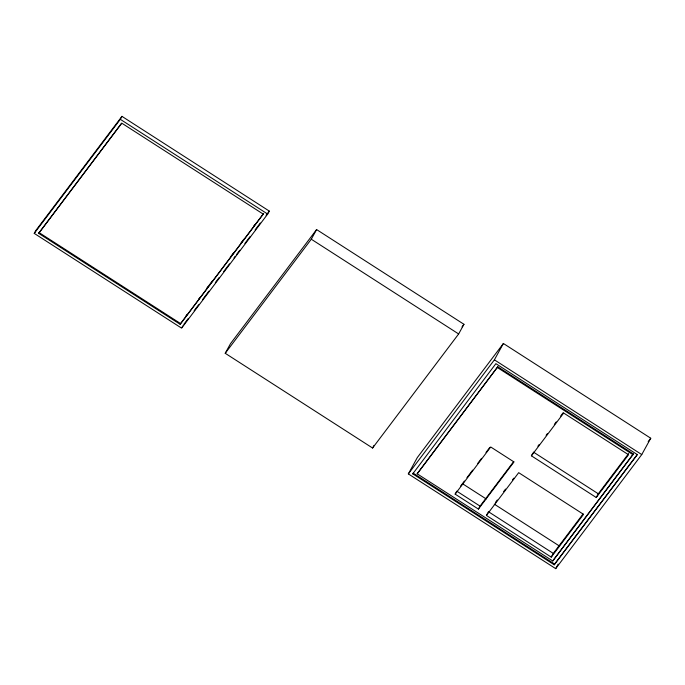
<?xml version="1.0" encoding="UTF-8"?>
<svg xmlns="http://www.w3.org/2000/svg" width="685" height="685" viewBox="0 0 685 685"><rect width="100%" height="100%" fill="white"/><g stroke="black" fill="none" stroke-linecap="round" stroke-linejoin="round"><path stroke-width="1.03" d="M34.25 233.397L35.885 230.425L121.947 116.356L269.308 211.1L267.681 214.071L181.611 328.141L34.25 233.397L120.32 119.327L121.947 116.356M38.668 233.345L121.793 123.172L263.263 214.122L180.129 324.296L38.668 233.345L121.562 123.283M180.129 324.296L263.674 213.377M182.022 327.396L182.835 325.906M225.219 353.289L230.528 343.622L316.598 229.561L463.959 324.296L458.65 333.963L372.58 448.024L225.219 353.289L311.29 239.219L316.598 229.561M372.58 448.024L374.027 445.396M408.337 473.9L417.319 457.554L503.389 343.485L650.75 438.229L641.759 454.575L555.698 568.644L408.337 473.9L494.399 359.839L503.389 343.485M412.747 473.849L495.88 363.675L637.35 454.626L554.216 564.8L412.747 473.849L413.158 473.112L554.627 564.063L637.11 454.737M417.165 473.806L497.772 366.766L633.342 453.932L632.931 454.677L552.735 560.964L417.165 473.806L497.772 366.766M455.148 494.133L490.725 446.988L513.998 461.947L478.421 509.092L455.148 494.133L456.784 491.162L480.048 506.121L513.724 461.502M478.421 509.092L480.048 506.121M486.418 515.437L518.691 472.667L583.534 514.349L551.254 557.128L486.418 515.437L488.456 511.721L553.3 553.412L583.038 513.99M531.406 455.816L563.678 413.038L628.522 454.729L596.241 497.498L531.406 455.816L532.939 453.025M551.254 557.128L553.3 553.412M552.735 560.964L633.342 453.932M554.216 564.8L554.627 564.063M555.698 568.644L558.189 564.097M596.241 497.498L598.288 493.782L628.667 453.521M206.896 288.017L208.189 286.304M185.866 316.093L187.159 314.381M198.753 299.011L200.046 297.299M209.071 285.345L212.29 281.073M230.331 257.158L233.559 252.885M240.649 243.492L243.869 239.219M253.536 226.41L254.82 224.706M183.888 324.313L188.384 318.354M194.163 310.69L198.659 304.731M202.512 299.628L208.934 291.116M215.355 282.605L219.217 277.493M223.712 271.534L229.492 263.879M233.987 257.92L235.272 256.216M236.556 254.512L239.767 250.256M244.905 243.449L250.042 236.633M255.18 229.826L260.317 223.019M266.097 215.355L269.308 211.1M462.032 326.856L463.959 324.296M460.594 486.11L464.404 481.058M466.947 477.693L472.667 470.115M477.753 463.377L481.564 458.325M486.007 452.434L489.818 447.382M495.418 502.499L497.319 499.981M503.646 491.59L505.547 489.081M512.508 479.851L513.776 478.173M537.879 446.226L539.146 444.548M546.108 435.326L547.375 433.648M554.336 424.417L556.229 421.9M560.664 416.035L563.19 412.678M648.181 441.637L650.75 438.229M311.29 239.219L458.65 333.963M120.32 119.327L267.681 214.071M494.399 359.839L641.759 454.575M497.361 367.511L632.931 454.677M533.452 452.1L598.288 493.782M462.923 483.987L486.204 498.954M494.262 504.134L559.619 546.15M39.071 232.6L180.54 323.551"/></g></svg>
